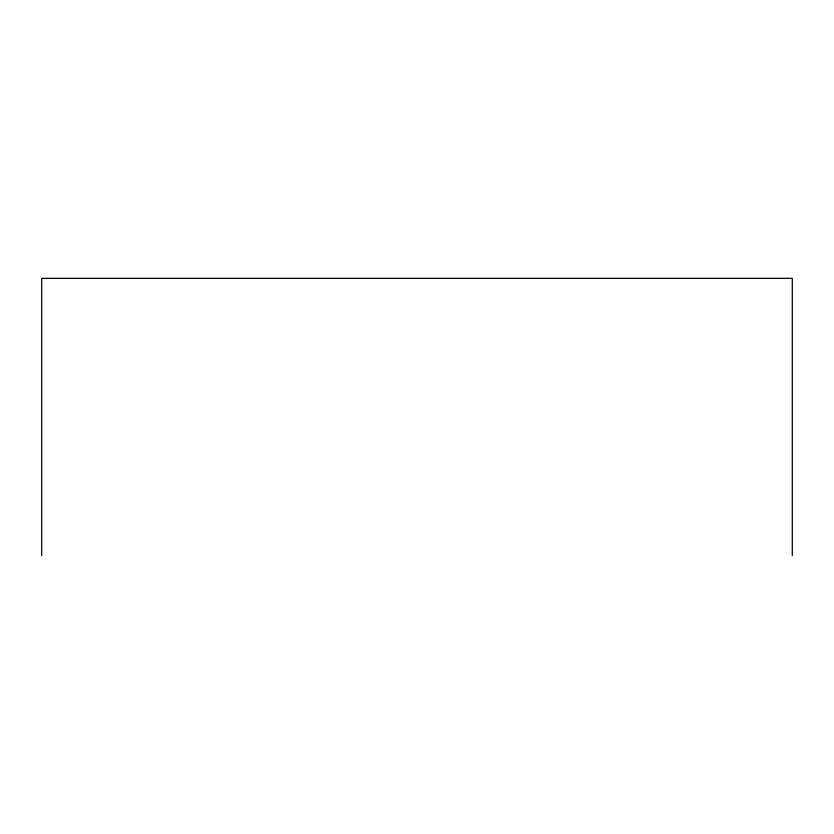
<?xml version="1.0" encoding="UTF-8"?>
<svg xmlns="http://www.w3.org/2000/svg" width="834" height="834" viewBox="0 0 834 834"><rect width="100%" height="100%" fill="white"/><g stroke="black" fill="none" stroke-linecap="round" stroke-linejoin="round"><path stroke-width="1.25" d="M792.3 555.653L792.3 278.347L41.7 278.347L41.7 555.653"/></g></svg>
